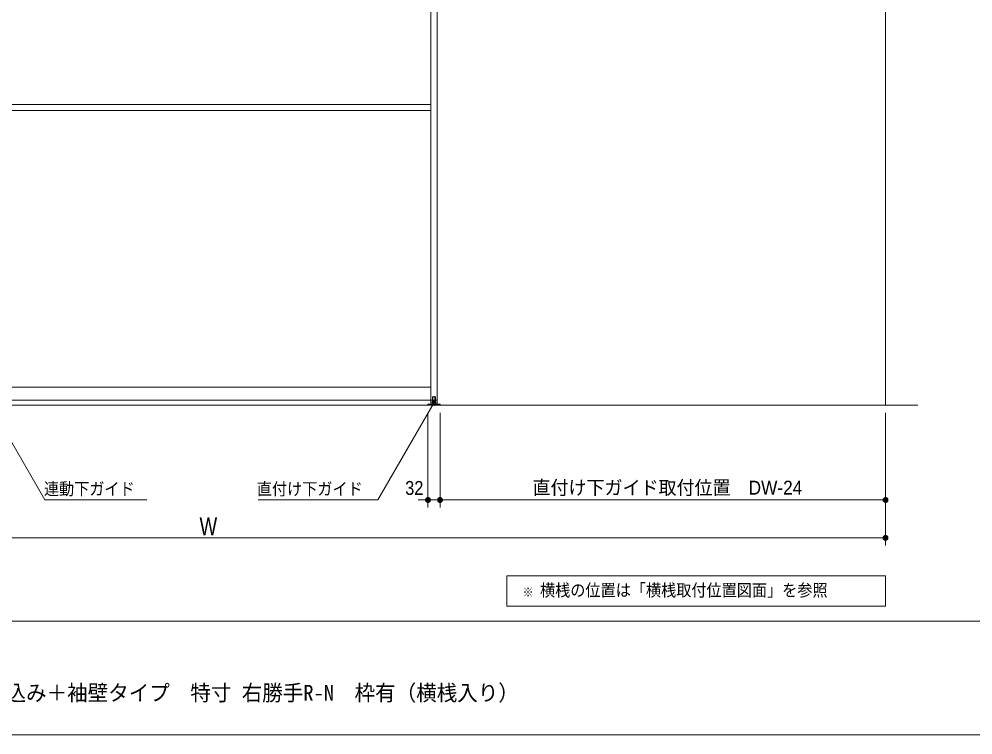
# Model space of a CAD drawing. Units: millimetres, scale not verified. Extents: x -6062 to 6062, y -3045 to 3045.
# Drawn here: x -3507 to -989, y -2770 to -881 of the extents above; entities that cross this region are included whole.
import ezdxf
from ezdxf.enums import TextEntityAlignment as Align

# ---------------------------------------------------------------- set-up
doc = ezdxf.new("R2010")
doc.units = ezdxf.units.MM
doc.header["$LTSCALE"] = 20
for name, color, linetype, lineweight in [('0-0_2寸法-1', 7, 'Continuous', 9), ('0-1_0', 7, 'Continuous', 9), ('0-2_2寸法-3', 7, 'Continuous', 9), ('0-3_2寸法-2', 7, 'Continuous', 9), ('0-4_3一般', 7, 'Continuous', 9), ('0-5_1図面枠', 7, 'Continuous', 9)]:
    doc.layers.add(name, color=color, linetype=linetype, lineweight=lineweight)
doc.styles.add('ＭＳ ゴシック', font='')
doc.styles.add('ＭＳ Ｐゴシック', font='')
doc.styles.get('ＭＳ ゴシック').set_extended_font_data('MS Gothic')
doc.styles.get('ＭＳ Ｐゴシック').set_extended_font_data('MS PGothic')

# ---------------------------------------------------------------- blocks, each defined once
blk = doc.blocks.new('_Dot')
at = {"layer": '0-1_0'}
for p, q in [((-10, 0), (-20, 0)), ((9.78, 2), (-9.78, 2)), ((7.99, 6), (-7.99, 6)), ((9.16, -3.98), (-9.16, -3.98)), ((6, -7.98), (-6, -7.98))]:
    blk.add_line(p, q, dxfattribs=at)
for points in [[(10, 0), (9.92, 1.25), (9.69, 2.49), (9.3, 3.68), (8.76, 4.82), (8.09, 5.88), (7.29, 6.85), (6.37, 7.71), (5.36, 8.44), (4.26, 9.05), (3.09, 9.51), (1.87, 9.82), (0.63, 9.98), (-0.63, 9.98), (-1.87, 9.82), (-3.09, 9.51), (-4.26, 9.05), (-5.36, 8.44), (-6.37, 7.71), (-7.29, 6.85), (-8.09, 5.88), (-8.76, 4.82), (-9.3, 3.68), (-9.69, 2.49), (-9.92, 1.25), (-10, 0), (0, 0)], [(-10, 0), (-9.92, -1.25), (-9.69, -2.49), (-9.3, -3.68), (-8.76, -4.82), (-8.09, -5.88), (-7.29, -6.85), (-6.37, -7.71), (-5.36, -8.44), (-4.26, -9.05), (-3.09, -9.51), (-1.87, -9.82), (-0.63, -9.98), (0.63, -9.98), (1.87, -9.82), (3.09, -9.51), (4.26, -9.05), (5.36, -8.44), (6.37, -7.71), (7.29, -6.85), (8.09, -5.88), (8.76, -4.82), (9.3, -3.68), (9.69, -2.49), (9.92, -1.25), (10, 0), (0, 0)]]:
    blk.add_lwpolyline(points, close=True, dxfattribs=at)
blk = doc.blocks.new('グループ-4')
at = {"layer": '0-4_3一般'}
for p, q in [((11360, 9000), (11360, -38000)), ((13056.5, -38000), (-61863.5, -38000))]:
    blk.add_line(p, q, dxfattribs=at)
blk = doc.blocks.new('グループ-5')
at = {"layer": '0-4_3一般'}
for p, q in [((-12640, -37740), (-12640, 8100)), ((-12640, 8100), (-12640, -38000)), ((-12320, -37740), (-12320, 8100)), ((-12320, 8100), (-12320, -38000)), ((-36000, -22120), (-12640, -22120)), ((-36000, -22440), (-12640, -22440)), ((-12640, -37040), (-36000, -37040)), ((-36320, -37740), (-12320, -37740)), ((-12555, -37800), (-12555, -37560)), ((-12545, -37550), (-12415, -37550)), ((-12480, -38027.8), (-12480, -37520)), ((-12405, -37560), (-12405, -37800)), ((-12580, -37922), (-12580, -37862)), ((-12520, -37862), (-12580, -37862)), ((-12580, -37922), (-12380, -37922)), ((-12580, -37942), (-12580, -37922)), ((-12160, -37942), (-12580, -37942)), ((-12405, -37800), (-12555, -37800)), ((-12554, -37800), (-12554, -37862)), ((-12554, -37800), (-12406, -37800)), ((-12440, -37862), (-12520, -37862)), ((-12380, -37862), (-12440, -37862)), ((-12406, -37800), (-12406, -37862)), ((-12380, -37922), (-12380, -37862))]:
    blk.add_line(p, q, dxfattribs=at)
for points in [[(-12642, -38000), (11360, -38000), (11360, 8840)], [(-12800, -38000), (-12160, -38000), (-12160, -37942)], [(-12580, -37942), (-12800, -37942), (-12800, -38000)], [(-12580, -37922), (-12380, -37922), (-12380, -37942)]]:
    blk.add_lwpolyline(points, dxfattribs=at)
for centre, start, end in [((-12545, -37560), 90, 180), ((-12415, -37560), 0, 90)]:
    blk.add_arc(centre, 10, start, end, dxfattribs=at)
blk = doc.blocks.new('グループ-6')
at = {"layer": '0-4_3一般'}
for name in ['グループ-4', 'グループ-5']:
    blk.add_blockref(name, (0, 0), dxfattribs=at)
blk = doc.blocks.new('グループ-102')
at = {"layer": '0-5_1図面枠'}
blk.add_line((-80000, -49400), (80000, -49400), dxfattribs=at)
blk.add_lwpolyline([(-80000, 55400), (80000, 55400), (80000, -55400), (-80000, -55400)], close=True, dxfattribs=at)
blk = doc.blocks.new('図面枠')
at = {"layer": '0-5_1図面枠'}
blk.add_blockref('グループ-102', (0, 0), dxfattribs=at)

msp = doc.modelspace()

# ---------------------------------------------------------------- linework, layer by layer
at = {"layer": '0-0_2寸法-1'}
for p, q in [((-2395.5, -1920), (-2395.5, -2170)), ((-1219.5, -1920), (-1219.5, -2170)), ((-1232.21, -2150), (-2382.79, -2150)), ((-1219.5, -2170), (-1219.5, -2270)), ((-4781.79, -2250), (-1232.21, -2250))]:
    msp.add_line(p, q, dxfattribs=at)
at = {"layer": '0-2_2寸法-3'}
for p, q in [((-2411.33, -1888.11), (-2411.67, -1888.11)), ((-2411.33, -1888.11), (-2411.67, -1888.11)), ((-2406.61, -1892.11), (-2416.39, -1892.11)), ((-2407.5, -1896.11), (-2415.5, -1896.11))]:
    msp.add_line(p, q, dxfattribs=at)
for points in [[(-3587.5, -1893.1), (-3439.18, -2150), (-3169.85, -2150)], [(-2411.5, -1893.1), (-2559.82, -2150), (-2875.83, -2150)]]:
    msp.add_lwpolyline(points, dxfattribs=at)
msp.add_lwpolyline([(-2219.5, -2350), (-1219.5, -2350), (-1219.5, -2430), (-2219.5, -2430)], close=True, dxfattribs=at)
msp.add_circle((-2411.5, -1893.1), 5.01, dxfattribs=at)
msp.add_circle((-2411.5, -1893.1), 5.01, dxfattribs=at)
at = {"layer": '0-3_2寸法-2'}
for p, q in [((-2427.5, -1920), (-2427.5, -2170)), ((-2395.5, -1920), (-2395.5, -2170)), ((-2440.21, -2150), (-2452.92, -2150)), ((-2427.5, -2150), (-2395.5, -2150)), ((-2382.79, -2150), (-2370.08, -2150))]:
    msp.add_line(p, q, dxfattribs=at)

# ---------------------------------------------------------------- block references
at = {"layer": '0-0_2寸法-1', "xscale": 0.6356201, "yscale": 0.6356201, "rotation": 180}
msp.add_blockref('_Dot', (-2395.5, -2150), dxfattribs=at)
at = {"layer": '0-0_2寸法-1', "xscale": 0.6356201, "yscale": 0.6356201}
for p in [(-1219.5, -2150), (-1219.5, -2250)]:
    msp.add_blockref('_Dot', p, dxfattribs=at)
at = {"layer": '0-3_2寸法-2', "xscale": 0.6356201, "yscale": 0.6356201}
msp.add_blockref('_Dot', (-2427.5, -2150), dxfattribs=at)
at = {"layer": '0-3_2寸法-2', "xscale": 0.6356201, "yscale": 0.6356201, "rotation": 180}
msp.add_blockref('_Dot', (-2395.5, -2150), dxfattribs=at)
at = {"layer": '0-4_3一般', "xscale": 0.05, "yscale": 0.05}
msp.add_blockref('グループ-6', (-1787.5, 0), dxfattribs=at)
at = {"layer": '0-5_1図面枠', "xscale": 0.05, "yscale": 0.05}
msp.add_blockref('図面枠', (-1787.5, 0), dxfattribs=at)

# ---------------------------------------------------------------- texts
at = {"layer": '0-0_2寸法-1', "style": 'ＭＳ Ｐゴシック'}
for s, height, width, p in [('直付け下ガイド取付位置\u3000DW-24', 36.69, 0.95, (-2151.58, -2146.79)), ('W', 47.21, 0.8, (-3030.46, -2257.07))]:
    msp.add_text(s, height=height, dxfattribs=dict(at, width=width)).set_placement(p, align=Align.BOTTOM_LEFT)
at = {"layer": '0-2_2寸法-3', "style": 'ＭＳ ゴシック', "width": 0.9}
for s, height, p in [('連動下ガイド', 32.55, (-3441.28, -2146.66)), ('直付け下ガイド', 32.55, (-2879.28, -2146.83)), ('横桟の位置は「横桟取付位置図面」を参照', 32.55, (-2131.68, -2414.03)), ('※', 23.31, (-2177.52, -2412.25))]:
    msp.add_text(s, height=height, dxfattribs=at).set_placement(p, align=Align.BOTTOM_LEFT)
at = {"layer": '0-3_2寸法-2', "style": 'ＭＳ Ｐゴシック', "width": 0.9}
msp.add_text('32', height=36.66, dxfattribs=at).set_placement((-2487.59, -2147.52), align=Align.BOTTOM_LEFT)
at = {"layer": '0-5_1図面枠', "style": 'ＭＳ ゴシック', "width": 0.95}
msp.add_text('2枚連動引き込み＋袖壁タイプ\u3000特寸 右勝手R-N\u3000枠有（横桟入り）', height=41.84, dxfattribs=at).set_placement((-3840.72, -2692.37), align=Align.BOTTOM_LEFT)

doc.saveas('drawing.dxf')
